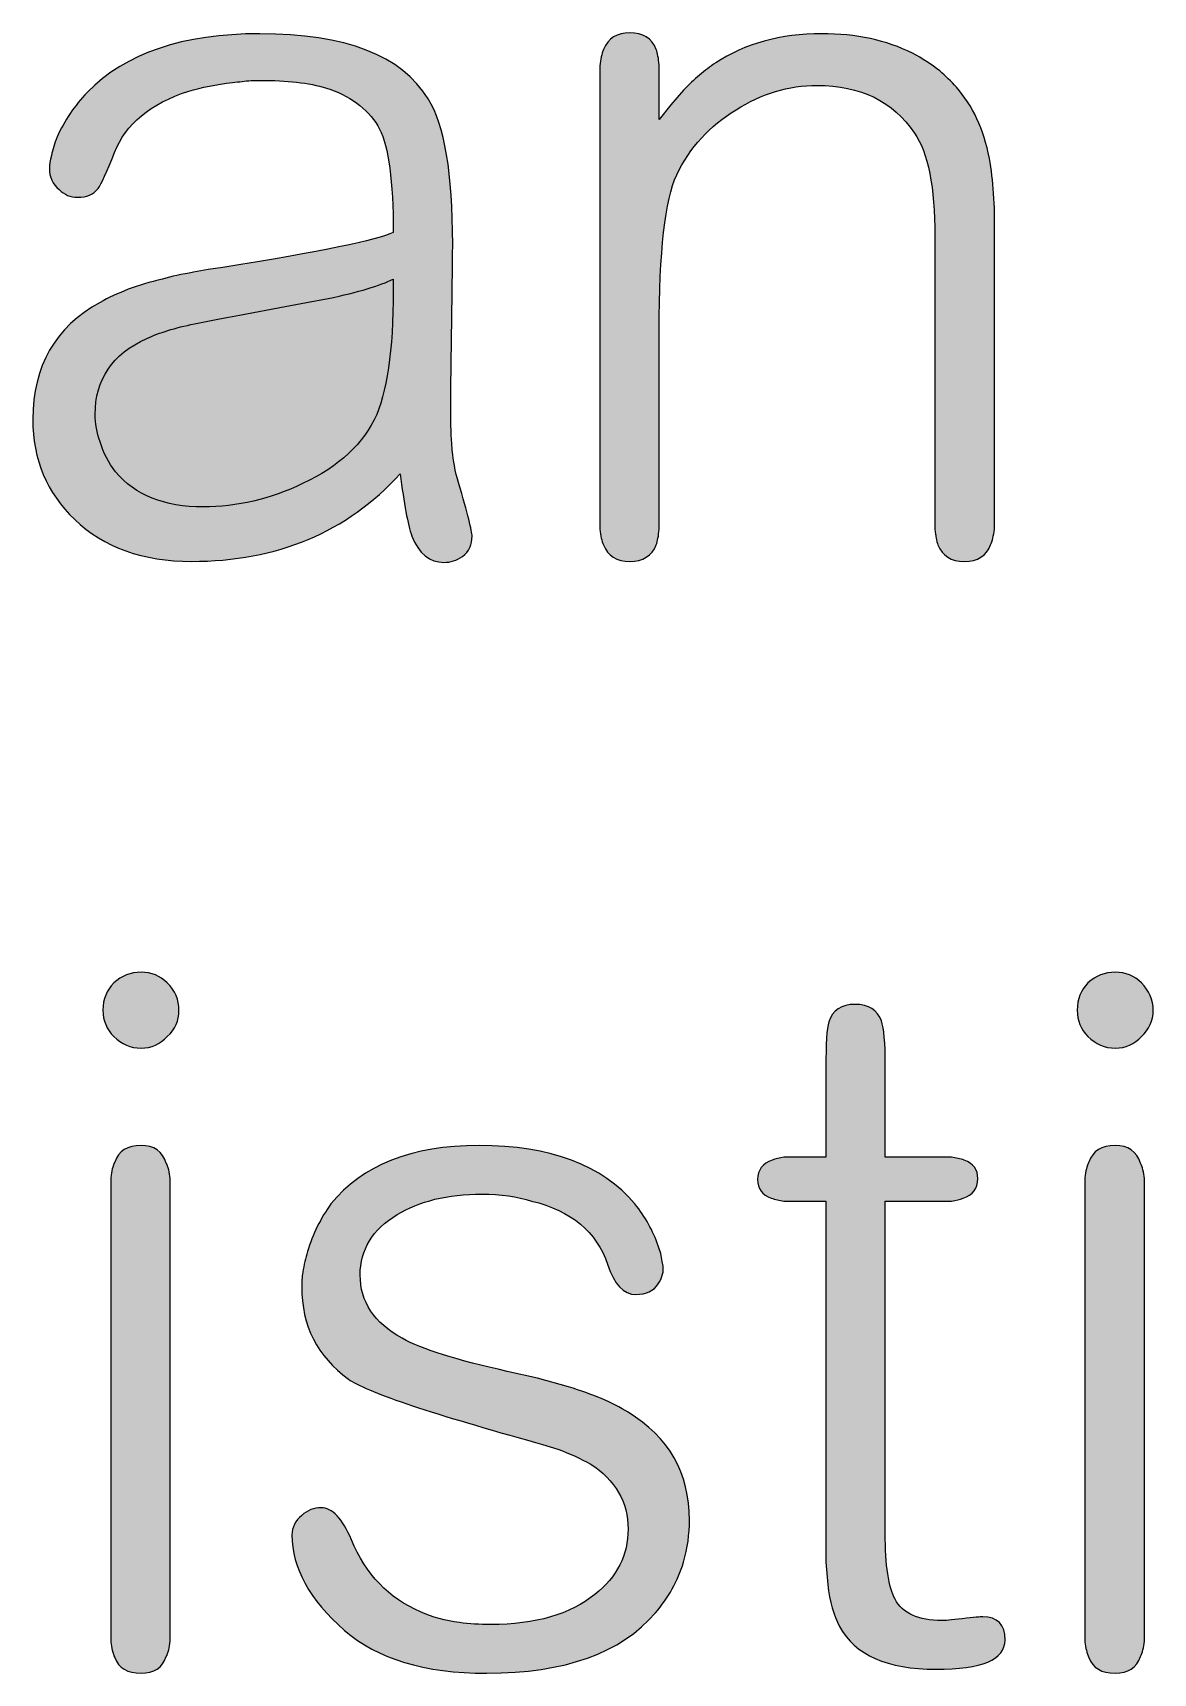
# Model space of a CAD drawing. Header units: centimetres. Extents: x -18.6 to 18.8, y -13 to 11.8.
# Drawn here: x -15.167 to -14.767, y -11.728 to -11.143 of the extents above; entities that cross this region are included whole.
import ezdxf

# ---------------------------------------------------------------- set-up
doc = ezdxf.new("R2010")
doc.units = ezdxf.units.CM
doc.header["$MEASUREMENT"] = 0
doc.layers.add('Layer 1', color=7, linetype='Continuous')

msp = doc.modelspace()

# ---------------------------------------------------------------- hatches: boundary and pattern name
at = {"layer": 'Layer 1', "true_color": 0x373435}
h = msp.add_hatch(color=250, dxfattribs=at)
edge = h.paths.add_edge_path()
edge.add_spline(control_points=[(-15.03817, -11.2142), (-15.03817, -11.19591), (-15.03978, -11.18364), (-15.04302, -11.17738), (-15.04649, -11.17091), (-15.05242, -11.16616), (-15.06075, -11.16315), (-15.06701, -11.16106), (-15.07465, -11.16003), (-15.08369, -11.16003), (-15.08369, -11.16003), (-15.0889, -11.16003), (-15.0889, -11.16003), (-15.09099, -11.16025), (-15.09318, -11.16049), (-15.0955, -11.16072), (-15.10129, -11.16141), (-15.1065, -11.16246), (-15.11114, -11.16385), (-15.12481, -11.16824), (-15.13362, -11.17554), (-15.13755, -11.18572), (-15.14034, -11.19267), (-15.14231, -11.19695), (-15.14347, -11.19858), (-15.14508, -11.20066), (-15.14752, -11.2017), (-15.15076, -11.2017), (-15.15332, -11.2017), (-15.15551, -11.20077), (-15.15737, -11.19892), (-15.15969, -11.19707), (-15.16084, -11.19453), (-15.16084, -11.19128), (-15.16084, -11.19012), (-15.16061, -11.18862), (-15.16014, -11.18677), (-15.15969, -11.18469), (-15.15899, -11.18248), (-15.15806, -11.18017), (-15.15551, -11.17438), (-15.15192, -11.16906), (-15.14729, -11.16419), (-15.13362, -11.1503), (-15.11311, -11.14335), (-15.08578, -11.14335), (-15.05519, -11.14335), (-15.03514, -11.15111), (-15.02566, -11.16662), (-15.01986, -11.17588), (-15.01696, -11.19314), (-15.01696, -11.21837), (-15.01696, -11.22138), (-15.01707, -11.23099), (-15.01731, -11.24719), (-15.01754, -11.2634), (-15.01765, -11.2729), (-15.01765, -11.27567), (-15.01765, -11.281), (-15.01754, -11.28563), (-15.01731, -11.28956), (-15.01684, -11.29535), (-15.01603, -11.29998), (-15.01487, -11.30345), (-15.01163, -11.31457), (-15.01002, -11.32094), (-15.01002, -11.32256), (-15.01002, -11.32557), (-15.01117, -11.328), (-15.01349, -11.32985), (-15.01557, -11.33124), (-15.01776, -11.33194), (-15.02008, -11.33194), (-15.02519, -11.33194), (-15.02901, -11.32881), (-15.03156, -11.32256), (-15.03295, -11.31839), (-15.03433, -11.31098), (-15.03573, -11.30034), (-15.05473, -11.32117), (-15.07952, -11.33158), (-15.11011, -11.33158), (-15.12748, -11.33158), (-15.14138, -11.32661), (-15.1518, -11.31666), (-15.16177, -11.30716), (-15.16675, -11.29524), (-15.16675, -11.28088), (-15.16675, -11.2619), (-15.15875, -11.24801), (-15.14277, -11.23921), (-15.13674, -11.23574), (-15.12933, -11.23296), (-15.12053, -11.23087), (-15.11728, -11.22995), (-15.11358, -11.22914), (-15.10941, -11.22845), (-15.10941, -11.22845), (-15.10419, -11.2274), (-15.10419, -11.2274), (-15.10419, -11.2274), (-15.09898, -11.22671), (-15.09898, -11.22671), (-15.06399, -11.22114), (-15.04372, -11.21698), (-15.03817, -11.2142)], knot_values=[0, 0, 0, 0, 0.028571, 0.028571, 0.028571, 0.057143, 0.057143, 0.057143, 0.085714, 0.085714, 0.085714, 0.114286, 0.114286, 0.114286, 0.142857, 0.142857, 0.142857, 0.171429, 0.171429, 0.171429, 0.2, 0.2, 0.2, 0.228571, 0.228571, 0.228571, 0.257143, 0.257143, 0.257143, 0.285714, 0.285714, 0.285714, 0.314286, 0.314286, 0.314286, 0.342857, 0.342857, 0.342857, 0.371429, 0.371429, 0.371429, 0.4, 0.4, 0.4, 0.428571, 0.428571, 0.428571, 0.457143, 0.457143, 0.457143, 0.485714, 0.485714, 0.485714, 0.514286, 0.514286, 0.514286, 0.542857, 0.542857, 0.542857, 0.571429, 0.571429, 0.571429, 0.6, 0.6, 0.6, 0.628571, 0.628571, 0.628571, 0.657143, 0.657143, 0.657143, 0.685714, 0.685714, 0.685714, 0.714286, 0.714286, 0.714286, 0.742857, 0.742857, 0.742857, 0.771429, 0.771429, 0.771429, 0.8, 0.8, 0.8, 0.828571, 0.828571, 0.828571, 0.857143, 0.857143, 0.857143, 0.885714, 0.885714, 0.885714, 0.914286, 0.914286, 0.914286, 0.942857, 0.942857, 0.942857, 0.971429, 0.971429, 0.971429, 1, 1, 1, 1], degree=3, periodic=1)
h = msp.add_hatch(color=250, dxfattribs=at)
edge = h.paths.add_edge_path()
edge.add_spline(control_points=[(-14.82373, -11.32013), (-14.82397, -11.32245), (-14.82442, -11.32429), (-14.82513, -11.32568), (-14.82651, -11.32962), (-14.82963, -11.33158), (-14.83451, -11.33158), (-14.83914, -11.33158), (-14.84227, -11.32962), (-14.84388, -11.32568), (-14.84435, -11.32429), (-14.8447, -11.32245), (-14.84493, -11.32013), (-14.84493, -11.32013), (-14.84493, -11.21559), (-14.84493, -11.21559), (-14.84493, -11.198), (-14.84737, -11.18572), (-14.85223, -11.17878), (-14.85987, -11.16743), (-14.87145, -11.16177), (-14.88698, -11.16177), (-14.89718, -11.16177), (-14.9068, -11.16466), (-14.91582, -11.17045), (-14.92533, -11.17623), (-14.93239, -11.18399), (-14.93703, -11.19371), (-14.9412, -11.20251), (-14.94328, -11.22103), (-14.94328, -11.24927), (-14.94328, -11.24927), (-14.94328, -11.32013), (-14.94328, -11.32013), (-14.94352, -11.32245), (-14.94386, -11.32429), (-14.94432, -11.32568), (-14.94595, -11.32962), (-14.94908, -11.33158), (-14.95371, -11.33158), (-14.95858, -11.33158), (-14.9617, -11.32962), (-14.9631, -11.32568), (-14.9638, -11.32429), (-14.96426, -11.32245), (-14.96449, -11.32013), (-14.96449, -11.32013), (-14.96449, -11.15482), (-14.96449, -11.15482), (-14.96426, -11.1525), (-14.9638, -11.15053), (-14.9631, -11.14891), (-14.96147, -11.14498), (-14.95835, -11.14301), (-14.95371, -11.14301), (-14.94908, -11.14301), (-14.94595, -11.14498), (-14.94432, -11.14891), (-14.94386, -11.1503), (-14.94352, -11.15215), (-14.94328, -11.15446), (-14.94328, -11.15446), (-14.94328, -11.17391), (-14.94328, -11.17391), (-14.94328, -11.17391), (-14.93911, -11.16871), (-14.93911, -11.16871), (-14.93911, -11.16871), (-14.9346, -11.1635), (-14.9346, -11.1635), (-14.93088, -11.15956), (-14.92707, -11.15632), (-14.92313, -11.15377), (-14.9127, -11.14683), (-14.90007, -11.14335), (-14.88525, -11.14335), (-14.87296, -11.14335), (-14.86219, -11.14567), (-14.85292, -11.1503), (-14.84945, -11.15215), (-14.8462, -11.15424), (-14.84319, -11.15656), (-14.84111, -11.1584), (-14.83914, -11.16037), (-14.83728, -11.16246), (-14.83149, -11.16894), (-14.82755, -11.17738), (-14.82547, -11.1878), (-14.82477, -11.19174), (-14.82431, -11.19591), (-14.82408, -11.20032), (-14.82408, -11.20032), (-14.82373, -11.20553), (-14.82373, -11.20553), (-14.82373, -11.20553), (-14.82373, -11.32013), (-14.82373, -11.32013)], knot_values=[0, 0, 0, 0, 0.03125, 0.03125, 0.03125, 0.0625, 0.0625, 0.0625, 0.09375, 0.09375, 0.09375, 0.125, 0.125, 0.125, 0.15625, 0.15625, 0.15625, 0.1875, 0.1875, 0.1875, 0.21875, 0.21875, 0.21875, 0.25, 0.25, 0.25, 0.28125, 0.28125, 0.28125, 0.3125, 0.3125, 0.3125, 0.34375, 0.34375, 0.34375, 0.375, 0.375, 0.375, 0.40625, 0.40625, 0.40625, 0.4375, 0.4375, 0.4375, 0.46875, 0.46875, 0.46875, 0.5, 0.5, 0.5, 0.53125, 0.53125, 0.53125, 0.5625, 0.5625, 0.5625, 0.59375, 0.59375, 0.59375, 0.625, 0.625, 0.625, 0.65625, 0.65625, 0.65625, 0.6875, 0.6875, 0.6875, 0.71875, 0.71875, 0.71875, 0.75, 0.75, 0.75, 0.78125, 0.78125, 0.78125, 0.8125, 0.8125, 0.8125, 0.84375, 0.84375, 0.84375, 0.875, 0.875, 0.875, 0.90625, 0.90625, 0.90625, 0.9375, 0.9375, 0.9375, 0.96875, 0.96875, 0.96875, 1, 1, 1, 1], degree=3, periodic=1)
h = msp.add_hatch(color=250, dxfattribs=at)
edge = h.paths.add_edge_path()
edge.add_spline(control_points=[(-15.03817, -11.23087), (-15.0428, -11.23319), (-15.05056, -11.2355), (-15.06144, -11.23782), (-15.06144, -11.23782), (-15.06909, -11.23921), (-15.06909, -11.23921), (-15.06909, -11.23921), (-15.07674, -11.24059), (-15.07674, -11.24059), (-15.07674, -11.24059), (-15.09307, -11.24372), (-15.09307, -11.24372), (-15.09307, -11.24372), (-15.0969, -11.24442), (-15.0969, -11.24442), (-15.0969, -11.24442), (-15.10071, -11.24511), (-15.10071, -11.24511), (-15.10071, -11.24511), (-15.10906, -11.24685), (-15.10906, -11.24685), (-15.11601, -11.24824), (-15.12169, -11.24998), (-15.12609, -11.25206), (-15.13837, -11.25761), (-15.1445, -11.26664), (-15.1445, -11.27914), (-15.1445, -11.28239), (-15.14393, -11.28563), (-15.14277, -11.28887), (-15.14161, -11.29281), (-15.13976, -11.2964), (-15.1372, -11.29964), (-15.13026, -11.30797), (-15.11983, -11.31214), (-15.10592, -11.31214), (-15.09388, -11.31214), (-15.08207, -11.30936), (-15.07048, -11.30381), (-15.0575, -11.29779), (-15.0487, -11.28956), (-15.04407, -11.27914), (-15.0399, -11.26919), (-15.03793, -11.2531), (-15.03817, -11.23087)], knot_values=[0, 0, 0, 0, 0.066667, 0.066667, 0.066667, 0.133333, 0.133333, 0.133333, 0.2, 0.2, 0.2, 0.266667, 0.266667, 0.266667, 0.333333, 0.333333, 0.333333, 0.4, 0.4, 0.4, 0.466667, 0.466667, 0.466667, 0.533333, 0.533333, 0.533333, 0.6, 0.6, 0.6, 0.666667, 0.666667, 0.666667, 0.733333, 0.733333, 0.733333, 0.8, 0.8, 0.8, 0.866667, 0.866667, 0.866667, 0.933333, 0.933333, 0.933333, 1, 1, 1, 1], degree=3, periodic=1)
h = msp.add_hatch(color=250, dxfattribs=at)
edge = h.paths.add_edge_path()
edge.add_spline(control_points=[(-15.1146, -11.4917), (-15.1146, -11.49539), (-15.11599, -11.49852), (-15.11877, -11.50107), (-15.12132, -11.50384), (-15.12445, -11.50523), (-15.12815, -11.50523), (-15.13186, -11.50523), (-15.1351, -11.50384), (-15.13789, -11.50107), (-15.14044, -11.49852), (-15.14171, -11.49539), (-15.14171, -11.4917), (-15.14171, -11.48776), (-15.14044, -11.48452), (-15.13789, -11.48197), (-15.1351, -11.47942), (-15.13186, -11.47815), (-15.12815, -11.47815), (-15.12445, -11.47815), (-15.12132, -11.47942), (-15.11877, -11.48197), (-15.11599, -11.48475), (-15.1146, -11.48799), (-15.1146, -11.4917)], knot_values=[0, 0, 0, 0, 0.125, 0.125, 0.125, 0.25, 0.25, 0.25, 0.375, 0.375, 0.375, 0.5, 0.5, 0.5, 0.625, 0.625, 0.625, 0.75, 0.75, 0.75, 0.875, 0.875, 0.875, 1, 1, 1, 1], degree=3, periodic=1)
h = msp.add_hatch(color=250, dxfattribs=at)
edge = h.paths.add_edge_path()
edge.add_spline(control_points=[(-14.76706, -11.4917), (-14.76706, -11.49539), (-14.76845, -11.49852), (-14.77123, -11.50107), (-14.77379, -11.50384), (-14.77691, -11.50523), (-14.78061, -11.50523), (-14.78432, -11.50523), (-14.78756, -11.50384), (-14.79035, -11.50107), (-14.7929, -11.49852), (-14.79417, -11.49539), (-14.79417, -11.4917), (-14.79417, -11.48776), (-14.7929, -11.48452), (-14.79035, -11.48197), (-14.78756, -11.47942), (-14.78432, -11.47815), (-14.78061, -11.47815), (-14.77691, -11.47815), (-14.77379, -11.47942), (-14.77123, -11.48197), (-14.76845, -11.48475), (-14.76706, -11.48799), (-14.76706, -11.4917)], knot_values=[0, 0, 0, 0, 0.125, 0.125, 0.125, 0.25, 0.25, 0.25, 0.375, 0.375, 0.375, 0.5, 0.5, 0.5, 0.625, 0.625, 0.625, 0.75, 0.75, 0.75, 0.875, 0.875, 0.875, 1, 1, 1, 1], degree=3, periodic=1)
h = msp.add_hatch(color=250, dxfattribs=at)
edge = h.paths.add_edge_path()
edge.add_spline(control_points=[(-14.86264, -11.54413), (-14.86264, -11.54413), (-14.83901, -11.54413), (-14.83901, -11.54413), (-14.83738, -11.54436), (-14.83588, -11.54471), (-14.83449, -11.54517), (-14.83124, -11.54633), (-14.82961, -11.54854), (-14.82961, -11.55178), (-14.82961, -11.55525), (-14.83135, -11.55756), (-14.83483, -11.55872), (-14.83599, -11.55918), (-14.83738, -11.55953), (-14.83901, -11.55976), (-14.83901, -11.55976), (-14.86264, -11.55976), (-14.86264, -11.55976), (-14.86264, -11.55976), (-14.86264, -11.67819), (-14.86264, -11.67819), (-14.86264, -11.68977), (-14.86148, -11.69764), (-14.85916, -11.7018), (-14.85638, -11.7069), (-14.85083, -11.70945), (-14.84248, -11.70945), (-14.84156, -11.70945), (-14.83912, -11.70922), (-14.83519, -11.70875), (-14.83101, -11.70829), (-14.82858, -11.70806), (-14.82789, -11.70806), (-14.82256, -11.70806), (-14.8199, -11.71083), (-14.8199, -11.7164), (-14.8199, -11.72334), (-14.82811, -11.72682), (-14.84456, -11.72682), (-14.86195, -11.72682), (-14.8734, -11.72172), (-14.87898, -11.71153), (-14.88106, -11.70759), (-14.88245, -11.70261), (-14.88314, -11.69659), (-14.88314, -11.69659), (-14.88383, -11.68861), (-14.88383, -11.68861), (-14.88383, -11.68861), (-14.88383, -11.55976), (-14.88383, -11.55976), (-14.88383, -11.55976), (-14.89878, -11.55976), (-14.89878, -11.55976), (-14.9004, -11.55953), (-14.90191, -11.55918), (-14.90329, -11.55872), (-14.90655, -11.55756), (-14.90817, -11.55536), (-14.90817, -11.55212), (-14.90817, -11.54865), (-14.90643, -11.54633), (-14.90295, -11.54517), (-14.90179, -11.54471), (-14.9004, -11.54436), (-14.89878, -11.54413), (-14.89878, -11.54413), (-14.88383, -11.54413), (-14.88383, -11.54413), (-14.88383, -11.54413), (-14.88383, -11.51218), (-14.88383, -11.51218), (-14.88383, -11.50362), (-14.88349, -11.49818), (-14.8828, -11.49586), (-14.88141, -11.4917), (-14.87828, -11.4896), (-14.8734, -11.4896), (-14.86855, -11.4896), (-14.86542, -11.49157), (-14.86403, -11.49551), (-14.86311, -11.49806), (-14.86264, -11.50326), (-14.86264, -11.51114), (-14.86264, -11.51114), (-14.86264, -11.54413), (-14.86264, -11.54413)], knot_values=[0, 0, 0, 0, 0.034483, 0.034483, 0.034483, 0.068966, 0.068966, 0.068966, 0.103448, 0.103448, 0.103448, 0.137931, 0.137931, 0.137931, 0.172414, 0.172414, 0.172414, 0.206897, 0.206897, 0.206897, 0.241379, 0.241379, 0.241379, 0.275862, 0.275862, 0.275862, 0.310345, 0.310345, 0.310345, 0.344828, 0.344828, 0.344828, 0.37931, 0.37931, 0.37931, 0.413793, 0.413793, 0.413793, 0.448276, 0.448276, 0.448276, 0.482759, 0.482759, 0.482759, 0.517241, 0.517241, 0.517241, 0.551724, 0.551724, 0.551724, 0.586207, 0.586207, 0.586207, 0.62069, 0.62069, 0.62069, 0.655172, 0.655172, 0.655172, 0.689655, 0.689655, 0.689655, 0.724138, 0.724138, 0.724138, 0.758621, 0.758621, 0.758621, 0.793103, 0.793103, 0.793103, 0.827586, 0.827586, 0.827586, 0.862069, 0.862069, 0.862069, 0.896552, 0.896552, 0.896552, 0.931034, 0.931034, 0.931034, 0.965517, 0.965517, 0.965517, 1, 1, 1, 1], degree=3, periodic=1)
h = msp.add_hatch(color=250, dxfattribs=at)
edge = h.paths.add_edge_path()
edge.add_spline(control_points=[(-15.11772, -11.71674), (-15.11796, -11.71906), (-15.11843, -11.7209), (-15.11912, -11.7223), (-15.12051, -11.72624), (-15.12352, -11.7282), (-15.12815, -11.7282), (-15.13302, -11.7282), (-15.13615, -11.72635), (-15.13754, -11.72264), (-15.13824, -11.72103), (-15.13871, -11.71917), (-15.13893, -11.71709), (-15.13893, -11.71709), (-15.13893, -11.55143), (-15.13893, -11.55143), (-15.13871, -11.54911), (-15.13824, -11.54726), (-15.13754, -11.54587), (-15.13615, -11.54193), (-15.13302, -11.53996), (-15.12815, -11.53996), (-15.12352, -11.53996), (-15.12051, -11.54205), (-15.11912, -11.54622), (-15.11843, -11.5476), (-15.11796, -11.54946), (-15.11772, -11.55178), (-15.11772, -11.55178), (-15.11772, -11.71674), (-15.11772, -11.71674)], knot_values=[0, 0, 0, 0, 0.1, 0.1, 0.1, 0.2, 0.2, 0.2, 0.3, 0.3, 0.3, 0.4, 0.4, 0.4, 0.5, 0.5, 0.5, 0.6, 0.6, 0.6, 0.7, 0.7, 0.7, 0.8, 0.8, 0.8, 0.9, 0.9, 0.9, 1, 1, 1, 1], degree=3, periodic=1)
h = msp.add_hatch(color=250, dxfattribs=at)
edge = h.paths.add_edge_path()
edge.add_spline(control_points=[(-14.93249, -11.67367), (-14.93249, -11.67854), (-14.93319, -11.68351), (-14.93458, -11.68861), (-14.93666, -11.69532), (-14.94002, -11.70135), (-14.94466, -11.70667), (-14.95693, -11.72103), (-14.97697, -11.7282), (-15.00478, -11.7282), (-15.02703, -11.7282), (-15.04394, -11.72311), (-15.05552, -11.71292), (-15.06803, -11.70204), (-15.07429, -11.69069), (-15.07429, -11.67888), (-15.07429, -11.67611), (-15.07313, -11.67379), (-15.07082, -11.67193), (-15.06873, -11.67009), (-15.06642, -11.66916), (-15.06386, -11.66916), (-15.05992, -11.66916), (-15.05634, -11.67298), (-15.0531, -11.68062), (-15.04799, -11.6929), (-15.03977, -11.70146), (-15.02842, -11.70632), (-15.02424, -11.70817), (-15.0196, -11.70945), (-15.01451, -11.71014), (-15.01104, -11.71061), (-15.00733, -11.71083), (-15.00338, -11.71083), (-14.9874, -11.71083), (-14.97501, -11.70725), (-14.96621, -11.70007), (-14.95832, -11.69382), (-14.95439, -11.68606), (-14.95439, -11.6768), (-14.95439, -11.66708), (-14.9589, -11.65932), (-14.96794, -11.65353), (-14.97118, -11.65167), (-14.97501, -11.64994), (-14.97942, -11.64832), (-14.97942, -11.64832), (-14.98497, -11.64659), (-14.98497, -11.64659), (-14.98497, -11.64659), (-14.9874, -11.64589), (-14.9874, -11.64589), (-14.9874, -11.64589), (-14.98984, -11.6452), (-14.98984, -11.6452), (-15.02645, -11.63501), (-15.04788, -11.62772), (-15.05413, -11.62332), (-15.06526, -11.61522), (-15.07082, -11.60422), (-15.07082, -11.59033), (-15.07082, -11.5887), (-15.07071, -11.58696), (-15.07047, -11.58512), (-15.07, -11.58257), (-15.06943, -11.58014), (-15.06873, -11.57782), (-15.06688, -11.57157), (-15.06409, -11.5659), (-15.06039, -11.5608), (-15.04927, -11.54691), (-15.03166, -11.53996), (-15.00757, -11.53996), (-14.98208, -11.53996), (-14.96354, -11.54691), (-14.95196, -11.5608), (-14.94824, -11.56543), (-14.94547, -11.57041), (-14.94361, -11.57573), (-14.94292, -11.57759), (-14.94245, -11.57944), (-14.94223, -11.5813), (-14.94223, -11.5813), (-14.94187, -11.58303), (-14.94187, -11.58303), (-14.94187, -11.58303), (-14.94187, -11.58512), (-14.94187, -11.58512), (-14.94187, -11.58512), (-14.94223, -11.58615), (-14.94223, -11.58615), (-14.94245, -11.58731), (-14.94292, -11.58836), (-14.94361, -11.58928), (-14.94523, -11.59183), (-14.9479, -11.5931), (-14.95161, -11.5931), (-14.95601, -11.5931), (-14.95937, -11.58951), (-14.96169, -11.58233), (-14.96563, -11.57076), (-14.97465, -11.56323), (-14.98879, -11.55976), (-14.9939, -11.55814), (-14.9998, -11.55733), (-15.00651, -11.55733), (-15.0188, -11.55733), (-15.02887, -11.55976), (-15.03677, -11.56462), (-15.04556, -11.56994), (-15.04996, -11.57712), (-15.04996, -11.58615), (-15.04996, -11.59565), (-15.04498, -11.60317), (-15.03502, -11.60873), (-15.02784, -11.61267), (-15.01533, -11.6166), (-14.99748, -11.62054), (-14.99748, -11.62054), (-14.98671, -11.62297), (-14.98671, -11.62297), (-14.98671, -11.62297), (-14.97559, -11.62609), (-14.97559, -11.62609), (-14.96702, -11.62864), (-14.95995, -11.63165), (-14.95439, -11.63512), (-14.93979, -11.64393), (-14.93249, -11.65677), (-14.93249, -11.67367)], knot_values=[0, 0, 0, 0, 0.023256, 0.023256, 0.023256, 0.046512, 0.046512, 0.046512, 0.069767, 0.069767, 0.069767, 0.093023, 0.093023, 0.093023, 0.116279, 0.116279, 0.116279, 0.139535, 0.139535, 0.139535, 0.162791, 0.162791, 0.162791, 0.186047, 0.186047, 0.186047, 0.209302, 0.209302, 0.209302, 0.232558, 0.232558, 0.232558, 0.255814, 0.255814, 0.255814, 0.27907, 0.27907, 0.27907, 0.302326, 0.302326, 0.302326, 0.325581, 0.325581, 0.325581, 0.348837, 0.348837, 0.348837, 0.372093, 0.372093, 0.372093, 0.395349, 0.395349, 0.395349, 0.418605, 0.418605, 0.418605, 0.44186, 0.44186, 0.44186, 0.465116, 0.465116, 0.465116, 0.488372, 0.488372, 0.488372, 0.511628, 0.511628, 0.511628, 0.534884, 0.534884, 0.534884, 0.55814, 0.55814, 0.55814, 0.581395, 0.581395, 0.581395, 0.604651, 0.604651, 0.604651, 0.627907, 0.627907, 0.627907, 0.651163, 0.651163, 0.651163, 0.674419, 0.674419, 0.674419, 0.697674, 0.697674, 0.697674, 0.72093, 0.72093, 0.72093, 0.744186, 0.744186, 0.744186, 0.767442, 0.767442, 0.767442, 0.790698, 0.790698, 0.790698, 0.813953, 0.813953, 0.813953, 0.837209, 0.837209, 0.837209, 0.860465, 0.860465, 0.860465, 0.883721, 0.883721, 0.883721, 0.906977, 0.906977, 0.906977, 0.930233, 0.930233, 0.930233, 0.953488, 0.953488, 0.953488, 0.976744, 0.976744, 0.976744, 1, 1, 1, 1], degree=3, periodic=1)
h = msp.add_hatch(color=250, dxfattribs=at)
edge = h.paths.add_edge_path()
edge.add_spline(control_points=[(-14.77018, -11.71674), (-14.77042, -11.71906), (-14.77089, -11.7209), (-14.77158, -11.7223), (-14.77297, -11.72624), (-14.77598, -11.7282), (-14.78061, -11.7282), (-14.78548, -11.7282), (-14.78862, -11.72635), (-14.79001, -11.72264), (-14.7907, -11.72103), (-14.79117, -11.71917), (-14.79139, -11.71709), (-14.79139, -11.71709), (-14.79139, -11.55143), (-14.79139, -11.55143), (-14.79117, -11.54911), (-14.7907, -11.54726), (-14.79001, -11.54587), (-14.78862, -11.54193), (-14.78548, -11.53996), (-14.78061, -11.53996), (-14.77598, -11.53996), (-14.77297, -11.54205), (-14.77158, -11.54622), (-14.77089, -11.5476), (-14.77042, -11.54946), (-14.77018, -11.55178), (-14.77018, -11.55178), (-14.77018, -11.71674), (-14.77018, -11.71674)], knot_values=[0, 0, 0, 0, 0.1, 0.1, 0.1, 0.2, 0.2, 0.2, 0.3, 0.3, 0.3, 0.4, 0.4, 0.4, 0.5, 0.5, 0.5, 0.6, 0.6, 0.6, 0.7, 0.7, 0.7, 0.8, 0.8, 0.8, 0.9, 0.9, 0.9, 1, 1, 1, 1], degree=3, periodic=1)

# ---------------------------------------------------------------- linework, layer by layer
at = {"layer": 'Layer 1', "color": 250}
for points, knots in [([(-15.03817, -11.2142), (-15.03817, -11.19591), (-15.03978, -11.18364), (-15.04302, -11.17738), (-15.04649, -11.17091), (-15.05242, -11.16616), (-15.06075, -11.16315), (-15.06701, -11.16106), (-15.07465, -11.16003), (-15.08369, -11.16003), (-15.08369, -11.16003), (-15.0889, -11.16003), (-15.0889, -11.16003), (-15.09099, -11.16025), (-15.09318, -11.16049), (-15.0955, -11.16072), (-15.10129, -11.16141), (-15.1065, -11.16246), (-15.11114, -11.16385), (-15.12481, -11.16824), (-15.13362, -11.17554), (-15.13755, -11.18572), (-15.14034, -11.19267), (-15.14231, -11.19695), (-15.14347, -11.19858), (-15.14508, -11.20066), (-15.14752, -11.2017), (-15.15076, -11.2017), (-15.15332, -11.2017), (-15.15551, -11.20077), (-15.15737, -11.19892), (-15.15969, -11.19707), (-15.16084, -11.19453), (-15.16084, -11.19128), (-15.16084, -11.19012), (-15.16061, -11.18862), (-15.16014, -11.18677), (-15.15969, -11.18469), (-15.15899, -11.18248), (-15.15806, -11.18017), (-15.15551, -11.17438), (-15.15192, -11.16906), (-15.14729, -11.16419), (-15.13362, -11.1503), (-15.11311, -11.14335), (-15.08578, -11.14335), (-15.05519, -11.14335), (-15.03514, -11.15111), (-15.02566, -11.16662), (-15.01986, -11.17588), (-15.01696, -11.19314), (-15.01696, -11.21837), (-15.01696, -11.22138), (-15.01707, -11.23099), (-15.01731, -11.24719), (-15.01754, -11.2634), (-15.01765, -11.2729), (-15.01765, -11.27567), (-15.01765, -11.281), (-15.01754, -11.28563), (-15.01731, -11.28956), (-15.01684, -11.29535), (-15.01603, -11.29998), (-15.01487, -11.30345), (-15.01163, -11.31457), (-15.01002, -11.32094), (-15.01002, -11.32256), (-15.01002, -11.32557), (-15.01117, -11.328), (-15.01349, -11.32985), (-15.01557, -11.33124), (-15.01776, -11.33194), (-15.02008, -11.33194), (-15.02519, -11.33194), (-15.02901, -11.32881), (-15.03156, -11.32256), (-15.03295, -11.31839), (-15.03433, -11.31098), (-15.03573, -11.30034), (-15.05473, -11.32117), (-15.07952, -11.33158), (-15.11011, -11.33158), (-15.12748, -11.33158), (-15.14138, -11.32661), (-15.1518, -11.31666), (-15.16177, -11.30716), (-15.16675, -11.29524), (-15.16675, -11.28088), (-15.16675, -11.2619), (-15.15875, -11.24801), (-15.14277, -11.23921), (-15.13674, -11.23574), (-15.12933, -11.23296), (-15.12053, -11.23087), (-15.11728, -11.22995), (-15.11358, -11.22914), (-15.10941, -11.22845), (-15.10941, -11.22845), (-15.10419, -11.2274), (-15.10419, -11.2274), (-15.10419, -11.2274), (-15.09898, -11.22671), (-15.09898, -11.22671), (-15.06399, -11.22114), (-15.04372, -11.21698), (-15.03817, -11.2142)], [0, 0, 0, 0, 0.028571, 0.028571, 0.028571, 0.057143, 0.057143, 0.057143, 0.085714, 0.085714, 0.085714, 0.114286, 0.114286, 0.114286, 0.142857, 0.142857, 0.142857, 0.171429, 0.171429, 0.171429, 0.2, 0.2, 0.2, 0.228571, 0.228571, 0.228571, 0.257143, 0.257143, 0.257143, 0.285714, 0.285714, 0.285714, 0.314286, 0.314286, 0.314286, 0.342857, 0.342857, 0.342857, 0.371429, 0.371429, 0.371429, 0.4, 0.4, 0.4, 0.428571, 0.428571, 0.428571, 0.457143, 0.457143, 0.457143, 0.485714, 0.485714, 0.485714, 0.514286, 0.514286, 0.514286, 0.542857, 0.542857, 0.542857, 0.571429, 0.571429, 0.571429, 0.6, 0.6, 0.6, 0.628571, 0.628571, 0.628571, 0.657143, 0.657143, 0.657143, 0.685714, 0.685714, 0.685714, 0.714286, 0.714286, 0.714286, 0.742857, 0.742857, 0.742857, 0.771429, 0.771429, 0.771429, 0.8, 0.8, 0.8, 0.828571, 0.828571, 0.828571, 0.857143, 0.857143, 0.857143, 0.885714, 0.885714, 0.885714, 0.914286, 0.914286, 0.914286, 0.942857, 0.942857, 0.942857, 0.971429, 0.971429, 0.971429, 1, 1, 1, 1]), ([(-14.82373, -11.32013), (-14.82397, -11.32245), (-14.82442, -11.32429), (-14.82513, -11.32568), (-14.82651, -11.32962), (-14.82963, -11.33158), (-14.83451, -11.33158), (-14.83914, -11.33158), (-14.84227, -11.32962), (-14.84388, -11.32568), (-14.84435, -11.32429), (-14.8447, -11.32245), (-14.84493, -11.32013), (-14.84493, -11.32013), (-14.84493, -11.21559), (-14.84493, -11.21559), (-14.84493, -11.198), (-14.84737, -11.18572), (-14.85223, -11.17878), (-14.85987, -11.16743), (-14.87145, -11.16177), (-14.88698, -11.16177), (-14.89718, -11.16177), (-14.9068, -11.16466), (-14.91582, -11.17045), (-14.92533, -11.17623), (-14.93239, -11.18399), (-14.93703, -11.19371), (-14.9412, -11.20251), (-14.94328, -11.22103), (-14.94328, -11.24927), (-14.94328, -11.24927), (-14.94328, -11.32013), (-14.94328, -11.32013), (-14.94352, -11.32245), (-14.94386, -11.32429), (-14.94432, -11.32568), (-14.94595, -11.32962), (-14.94908, -11.33158), (-14.95371, -11.33158), (-14.95858, -11.33158), (-14.9617, -11.32962), (-14.9631, -11.32568), (-14.9638, -11.32429), (-14.96426, -11.32245), (-14.96449, -11.32013), (-14.96449, -11.32013), (-14.96449, -11.15482), (-14.96449, -11.15482), (-14.96426, -11.1525), (-14.9638, -11.15053), (-14.9631, -11.14891), (-14.96147, -11.14498), (-14.95835, -11.14301), (-14.95371, -11.14301), (-14.94908, -11.14301), (-14.94595, -11.14498), (-14.94432, -11.14891), (-14.94386, -11.1503), (-14.94352, -11.15215), (-14.94328, -11.15446), (-14.94328, -11.15446), (-14.94328, -11.17391), (-14.94328, -11.17391), (-14.94328, -11.17391), (-14.93911, -11.16871), (-14.93911, -11.16871), (-14.93911, -11.16871), (-14.9346, -11.1635), (-14.9346, -11.1635), (-14.93088, -11.15956), (-14.92707, -11.15632), (-14.92313, -11.15377), (-14.9127, -11.14683), (-14.90007, -11.14335), (-14.88525, -11.14335), (-14.87296, -11.14335), (-14.86219, -11.14567), (-14.85292, -11.1503), (-14.84945, -11.15215), (-14.8462, -11.15424), (-14.84319, -11.15656), (-14.84111, -11.1584), (-14.83914, -11.16037), (-14.83728, -11.16246), (-14.83149, -11.16894), (-14.82755, -11.17738), (-14.82547, -11.1878), (-14.82477, -11.19174), (-14.82431, -11.19591), (-14.82408, -11.20032), (-14.82408, -11.20032), (-14.82373, -11.20553), (-14.82373, -11.20553), (-14.82373, -11.20553), (-14.82373, -11.32013), (-14.82373, -11.32013)], [0, 0, 0, 0, 0.03125, 0.03125, 0.03125, 0.0625, 0.0625, 0.0625, 0.09375, 0.09375, 0.09375, 0.125, 0.125, 0.125, 0.15625, 0.15625, 0.15625, 0.1875, 0.1875, 0.1875, 0.21875, 0.21875, 0.21875, 0.25, 0.25, 0.25, 0.28125, 0.28125, 0.28125, 0.3125, 0.3125, 0.3125, 0.34375, 0.34375, 0.34375, 0.375, 0.375, 0.375, 0.40625, 0.40625, 0.40625, 0.4375, 0.4375, 0.4375, 0.46875, 0.46875, 0.46875, 0.5, 0.5, 0.5, 0.53125, 0.53125, 0.53125, 0.5625, 0.5625, 0.5625, 0.59375, 0.59375, 0.59375, 0.625, 0.625, 0.625, 0.65625, 0.65625, 0.65625, 0.6875, 0.6875, 0.6875, 0.71875, 0.71875, 0.71875, 0.75, 0.75, 0.75, 0.78125, 0.78125, 0.78125, 0.8125, 0.8125, 0.8125, 0.84375, 0.84375, 0.84375, 0.875, 0.875, 0.875, 0.90625, 0.90625, 0.90625, 0.9375, 0.9375, 0.9375, 0.96875, 0.96875, 0.96875, 1, 1, 1, 1]), ([(-15.03817, -11.23087), (-15.0428, -11.23319), (-15.05056, -11.2355), (-15.06144, -11.23782), (-15.06144, -11.23782), (-15.06909, -11.23921), (-15.06909, -11.23921), (-15.06909, -11.23921), (-15.07674, -11.24059), (-15.07674, -11.24059), (-15.07674, -11.24059), (-15.09307, -11.24372), (-15.09307, -11.24372), (-15.09307, -11.24372), (-15.0969, -11.24442), (-15.0969, -11.24442), (-15.0969, -11.24442), (-15.10071, -11.24511), (-15.10071, -11.24511), (-15.10071, -11.24511), (-15.10906, -11.24685), (-15.10906, -11.24685), (-15.11601, -11.24824), (-15.12169, -11.24998), (-15.12609, -11.25206), (-15.13837, -11.25761), (-15.1445, -11.26664), (-15.1445, -11.27914), (-15.1445, -11.28239), (-15.14393, -11.28563), (-15.14277, -11.28887), (-15.14161, -11.29281), (-15.13976, -11.2964), (-15.1372, -11.29964), (-15.13026, -11.30797), (-15.11983, -11.31214), (-15.10592, -11.31214), (-15.09388, -11.31214), (-15.08207, -11.30936), (-15.07048, -11.30381), (-15.0575, -11.29779), (-15.0487, -11.28956), (-15.04407, -11.27914), (-15.0399, -11.26919), (-15.03793, -11.2531), (-15.03817, -11.23087)], [0, 0, 0, 0, 0.066667, 0.066667, 0.066667, 0.133333, 0.133333, 0.133333, 0.2, 0.2, 0.2, 0.266667, 0.266667, 0.266667, 0.333333, 0.333333, 0.333333, 0.4, 0.4, 0.4, 0.466667, 0.466667, 0.466667, 0.533333, 0.533333, 0.533333, 0.6, 0.6, 0.6, 0.666667, 0.666667, 0.666667, 0.733333, 0.733333, 0.733333, 0.8, 0.8, 0.8, 0.866667, 0.866667, 0.866667, 0.933333, 0.933333, 0.933333, 1, 1, 1, 1]), ([(-15.1146, -11.4917), (-15.1146, -11.49539), (-15.11599, -11.49852), (-15.11877, -11.50107), (-15.12132, -11.50384), (-15.12445, -11.50523), (-15.12815, -11.50523), (-15.13186, -11.50523), (-15.1351, -11.50384), (-15.13789, -11.50107), (-15.14044, -11.49852), (-15.14171, -11.49539), (-15.14171, -11.4917), (-15.14171, -11.48776), (-15.14044, -11.48452), (-15.13789, -11.48197), (-15.1351, -11.47942), (-15.13186, -11.47815), (-15.12815, -11.47815), (-15.12445, -11.47815), (-15.12132, -11.47942), (-15.11877, -11.48197), (-15.11599, -11.48475), (-15.1146, -11.48799), (-15.1146, -11.4917)], [0, 0, 0, 0, 0.125, 0.125, 0.125, 0.25, 0.25, 0.25, 0.375, 0.375, 0.375, 0.5, 0.5, 0.5, 0.625, 0.625, 0.625, 0.75, 0.75, 0.75, 0.875, 0.875, 0.875, 1, 1, 1, 1]), ([(-14.76706, -11.4917), (-14.76706, -11.49539), (-14.76845, -11.49852), (-14.77123, -11.50107), (-14.77379, -11.50384), (-14.77691, -11.50523), (-14.78061, -11.50523), (-14.78432, -11.50523), (-14.78756, -11.50384), (-14.79035, -11.50107), (-14.7929, -11.49852), (-14.79417, -11.49539), (-14.79417, -11.4917), (-14.79417, -11.48776), (-14.7929, -11.48452), (-14.79035, -11.48197), (-14.78756, -11.47942), (-14.78432, -11.47815), (-14.78061, -11.47815), (-14.77691, -11.47815), (-14.77379, -11.47942), (-14.77123, -11.48197), (-14.76845, -11.48475), (-14.76706, -11.48799), (-14.76706, -11.4917)], [0, 0, 0, 0, 0.125, 0.125, 0.125, 0.25, 0.25, 0.25, 0.375, 0.375, 0.375, 0.5, 0.5, 0.5, 0.625, 0.625, 0.625, 0.75, 0.75, 0.75, 0.875, 0.875, 0.875, 1, 1, 1, 1]), ([(-14.86264, -11.54413), (-14.86264, -11.54413), (-14.83901, -11.54413), (-14.83901, -11.54413), (-14.83738, -11.54436), (-14.83588, -11.54471), (-14.83449, -11.54517), (-14.83124, -11.54633), (-14.82961, -11.54854), (-14.82961, -11.55178), (-14.82961, -11.55525), (-14.83135, -11.55756), (-14.83483, -11.55872), (-14.83599, -11.55918), (-14.83738, -11.55953), (-14.83901, -11.55976), (-14.83901, -11.55976), (-14.86264, -11.55976), (-14.86264, -11.55976), (-14.86264, -11.55976), (-14.86264, -11.67819), (-14.86264, -11.67819), (-14.86264, -11.68977), (-14.86148, -11.69764), (-14.85916, -11.7018), (-14.85638, -11.7069), (-14.85083, -11.70945), (-14.84248, -11.70945), (-14.84156, -11.70945), (-14.83912, -11.70922), (-14.83519, -11.70875), (-14.83101, -11.70829), (-14.82858, -11.70806), (-14.82789, -11.70806), (-14.82256, -11.70806), (-14.8199, -11.71083), (-14.8199, -11.7164), (-14.8199, -11.72334), (-14.82811, -11.72682), (-14.84456, -11.72682), (-14.86195, -11.72682), (-14.8734, -11.72172), (-14.87898, -11.71153), (-14.88106, -11.70759), (-14.88245, -11.70261), (-14.88314, -11.69659), (-14.88314, -11.69659), (-14.88383, -11.68861), (-14.88383, -11.68861), (-14.88383, -11.68861), (-14.88383, -11.55976), (-14.88383, -11.55976), (-14.88383, -11.55976), (-14.89878, -11.55976), (-14.89878, -11.55976), (-14.9004, -11.55953), (-14.90191, -11.55918), (-14.90329, -11.55872), (-14.90655, -11.55756), (-14.90817, -11.55536), (-14.90817, -11.55212), (-14.90817, -11.54865), (-14.90643, -11.54633), (-14.90295, -11.54517), (-14.90179, -11.54471), (-14.9004, -11.54436), (-14.89878, -11.54413), (-14.89878, -11.54413), (-14.88383, -11.54413), (-14.88383, -11.54413), (-14.88383, -11.54413), (-14.88383, -11.51218), (-14.88383, -11.51218), (-14.88383, -11.50362), (-14.88349, -11.49818), (-14.8828, -11.49586), (-14.88141, -11.4917), (-14.87828, -11.4896), (-14.8734, -11.4896), (-14.86855, -11.4896), (-14.86542, -11.49157), (-14.86403, -11.49551), (-14.86311, -11.49806), (-14.86264, -11.50326), (-14.86264, -11.51114), (-14.86264, -11.51114), (-14.86264, -11.54413), (-14.86264, -11.54413)], [0, 0, 0, 0, 0.034483, 0.034483, 0.034483, 0.068966, 0.068966, 0.068966, 0.103448, 0.103448, 0.103448, 0.137931, 0.137931, 0.137931, 0.172414, 0.172414, 0.172414, 0.206897, 0.206897, 0.206897, 0.241379, 0.241379, 0.241379, 0.275862, 0.275862, 0.275862, 0.310345, 0.310345, 0.310345, 0.344828, 0.344828, 0.344828, 0.37931, 0.37931, 0.37931, 0.413793, 0.413793, 0.413793, 0.448276, 0.448276, 0.448276, 0.482759, 0.482759, 0.482759, 0.517241, 0.517241, 0.517241, 0.551724, 0.551724, 0.551724, 0.586207, 0.586207, 0.586207, 0.62069, 0.62069, 0.62069, 0.655172, 0.655172, 0.655172, 0.689655, 0.689655, 0.689655, 0.724138, 0.724138, 0.724138, 0.758621, 0.758621, 0.758621, 0.793103, 0.793103, 0.793103, 0.827586, 0.827586, 0.827586, 0.862069, 0.862069, 0.862069, 0.896552, 0.896552, 0.896552, 0.931034, 0.931034, 0.931034, 0.965517, 0.965517, 0.965517, 1, 1, 1, 1]), ([(-15.11772, -11.71674), (-15.11796, -11.71906), (-15.11843, -11.7209), (-15.11912, -11.7223), (-15.12051, -11.72624), (-15.12352, -11.7282), (-15.12815, -11.7282), (-15.13302, -11.7282), (-15.13615, -11.72635), (-15.13754, -11.72264), (-15.13824, -11.72103), (-15.13871, -11.71917), (-15.13893, -11.71709), (-15.13893, -11.71709), (-15.13893, -11.55143), (-15.13893, -11.55143), (-15.13871, -11.54911), (-15.13824, -11.54726), (-15.13754, -11.54587), (-15.13615, -11.54193), (-15.13302, -11.53996), (-15.12815, -11.53996), (-15.12352, -11.53996), (-15.12051, -11.54205), (-15.11912, -11.54622), (-15.11843, -11.5476), (-15.11796, -11.54946), (-15.11772, -11.55178), (-15.11772, -11.55178), (-15.11772, -11.71674), (-15.11772, -11.71674)], [0, 0, 0, 0, 0.1, 0.1, 0.1, 0.2, 0.2, 0.2, 0.3, 0.3, 0.3, 0.4, 0.4, 0.4, 0.5, 0.5, 0.5, 0.6, 0.6, 0.6, 0.7, 0.7, 0.7, 0.8, 0.8, 0.8, 0.9, 0.9, 0.9, 1, 1, 1, 1]), ([(-14.93249, -11.67367), (-14.93249, -11.67854), (-14.93319, -11.68351), (-14.93458, -11.68861), (-14.93666, -11.69532), (-14.94002, -11.70135), (-14.94466, -11.70667), (-14.95693, -11.72103), (-14.97697, -11.7282), (-15.00478, -11.7282), (-15.02703, -11.7282), (-15.04394, -11.72311), (-15.05552, -11.71292), (-15.06803, -11.70204), (-15.07429, -11.69069), (-15.07429, -11.67888), (-15.07429, -11.67611), (-15.07313, -11.67379), (-15.07082, -11.67193), (-15.06873, -11.67009), (-15.06642, -11.66916), (-15.06386, -11.66916), (-15.05992, -11.66916), (-15.05634, -11.67298), (-15.0531, -11.68062), (-15.04799, -11.6929), (-15.03977, -11.70146), (-15.02842, -11.70632), (-15.02424, -11.70817), (-15.0196, -11.70945), (-15.01451, -11.71014), (-15.01104, -11.71061), (-15.00733, -11.71083), (-15.00338, -11.71083), (-14.9874, -11.71083), (-14.97501, -11.70725), (-14.96621, -11.70007), (-14.95832, -11.69382), (-14.95439, -11.68606), (-14.95439, -11.6768), (-14.95439, -11.66708), (-14.9589, -11.65932), (-14.96794, -11.65353), (-14.97118, -11.65167), (-14.97501, -11.64994), (-14.97942, -11.64832), (-14.97942, -11.64832), (-14.98497, -11.64659), (-14.98497, -11.64659), (-14.98497, -11.64659), (-14.9874, -11.64589), (-14.9874, -11.64589), (-14.9874, -11.64589), (-14.98984, -11.6452), (-14.98984, -11.6452), (-15.02645, -11.63501), (-15.04788, -11.62772), (-15.05413, -11.62332), (-15.06526, -11.61522), (-15.07082, -11.60422), (-15.07082, -11.59033), (-15.07082, -11.5887), (-15.07071, -11.58696), (-15.07047, -11.58512), (-15.07, -11.58257), (-15.06943, -11.58014), (-15.06873, -11.57782), (-15.06688, -11.57157), (-15.06409, -11.5659), (-15.06039, -11.5608), (-15.04927, -11.54691), (-15.03166, -11.53996), (-15.00757, -11.53996), (-14.98208, -11.53996), (-14.96354, -11.54691), (-14.95196, -11.5608), (-14.94824, -11.56543), (-14.94547, -11.57041), (-14.94361, -11.57573), (-14.94292, -11.57759), (-14.94245, -11.57944), (-14.94223, -11.5813), (-14.94223, -11.5813), (-14.94187, -11.58303), (-14.94187, -11.58303), (-14.94187, -11.58303), (-14.94187, -11.58512), (-14.94187, -11.58512), (-14.94187, -11.58512), (-14.94223, -11.58615), (-14.94223, -11.58615), (-14.94245, -11.58731), (-14.94292, -11.58836), (-14.94361, -11.58928), (-14.94523, -11.59183), (-14.9479, -11.5931), (-14.95161, -11.5931), (-14.95601, -11.5931), (-14.95937, -11.58951), (-14.96169, -11.58233), (-14.96563, -11.57076), (-14.97465, -11.56323), (-14.98879, -11.55976), (-14.9939, -11.55814), (-14.9998, -11.55733), (-15.00651, -11.55733), (-15.0188, -11.55733), (-15.02887, -11.55976), (-15.03677, -11.56462), (-15.04556, -11.56994), (-15.04996, -11.57712), (-15.04996, -11.58615), (-15.04996, -11.59565), (-15.04498, -11.60317), (-15.03502, -11.60873), (-15.02784, -11.61267), (-15.01533, -11.6166), (-14.99748, -11.62054), (-14.99748, -11.62054), (-14.98671, -11.62297), (-14.98671, -11.62297), (-14.98671, -11.62297), (-14.97559, -11.62609), (-14.97559, -11.62609), (-14.96702, -11.62864), (-14.95995, -11.63165), (-14.95439, -11.63512), (-14.93979, -11.64393), (-14.93249, -11.65677), (-14.93249, -11.67367)], [0, 0, 0, 0, 0.023256, 0.023256, 0.023256, 0.046512, 0.046512, 0.046512, 0.069767, 0.069767, 0.069767, 0.093023, 0.093023, 0.093023, 0.116279, 0.116279, 0.116279, 0.139535, 0.139535, 0.139535, 0.162791, 0.162791, 0.162791, 0.186047, 0.186047, 0.186047, 0.209302, 0.209302, 0.209302, 0.232558, 0.232558, 0.232558, 0.255814, 0.255814, 0.255814, 0.27907, 0.27907, 0.27907, 0.302326, 0.302326, 0.302326, 0.325581, 0.325581, 0.325581, 0.348837, 0.348837, 0.348837, 0.372093, 0.372093, 0.372093, 0.395349, 0.395349, 0.395349, 0.418605, 0.418605, 0.418605, 0.44186, 0.44186, 0.44186, 0.465116, 0.465116, 0.465116, 0.488372, 0.488372, 0.488372, 0.511628, 0.511628, 0.511628, 0.534884, 0.534884, 0.534884, 0.55814, 0.55814, 0.55814, 0.581395, 0.581395, 0.581395, 0.604651, 0.604651, 0.604651, 0.627907, 0.627907, 0.627907, 0.651163, 0.651163, 0.651163, 0.674419, 0.674419, 0.674419, 0.697674, 0.697674, 0.697674, 0.72093, 0.72093, 0.72093, 0.744186, 0.744186, 0.744186, 0.767442, 0.767442, 0.767442, 0.790698, 0.790698, 0.790698, 0.813953, 0.813953, 0.813953, 0.837209, 0.837209, 0.837209, 0.860465, 0.860465, 0.860465, 0.883721, 0.883721, 0.883721, 0.906977, 0.906977, 0.906977, 0.930233, 0.930233, 0.930233, 0.953488, 0.953488, 0.953488, 0.976744, 0.976744, 0.976744, 1, 1, 1, 1]), ([(-14.77018, -11.71674), (-14.77042, -11.71906), (-14.77089, -11.7209), (-14.77158, -11.7223), (-14.77297, -11.72624), (-14.77598, -11.7282), (-14.78061, -11.7282), (-14.78548, -11.7282), (-14.78862, -11.72635), (-14.79001, -11.72264), (-14.7907, -11.72103), (-14.79117, -11.71917), (-14.79139, -11.71709), (-14.79139, -11.71709), (-14.79139, -11.55143), (-14.79139, -11.55143), (-14.79117, -11.54911), (-14.7907, -11.54726), (-14.79001, -11.54587), (-14.78862, -11.54193), (-14.78548, -11.53996), (-14.78061, -11.53996), (-14.77598, -11.53996), (-14.77297, -11.54205), (-14.77158, -11.54622), (-14.77089, -11.5476), (-14.77042, -11.54946), (-14.77018, -11.55178), (-14.77018, -11.55178), (-14.77018, -11.71674), (-14.77018, -11.71674)], [0, 0, 0, 0, 0.1, 0.1, 0.1, 0.2, 0.2, 0.2, 0.3, 0.3, 0.3, 0.4, 0.4, 0.4, 0.5, 0.5, 0.5, 0.6, 0.6, 0.6, 0.7, 0.7, 0.7, 0.8, 0.8, 0.8, 0.9, 0.9, 0.9, 1, 1, 1, 1])]:
    msp.add_open_spline(points, degree=3, knots=knots, dxfattribs=at)

doc.saveas('drawing.dxf')
